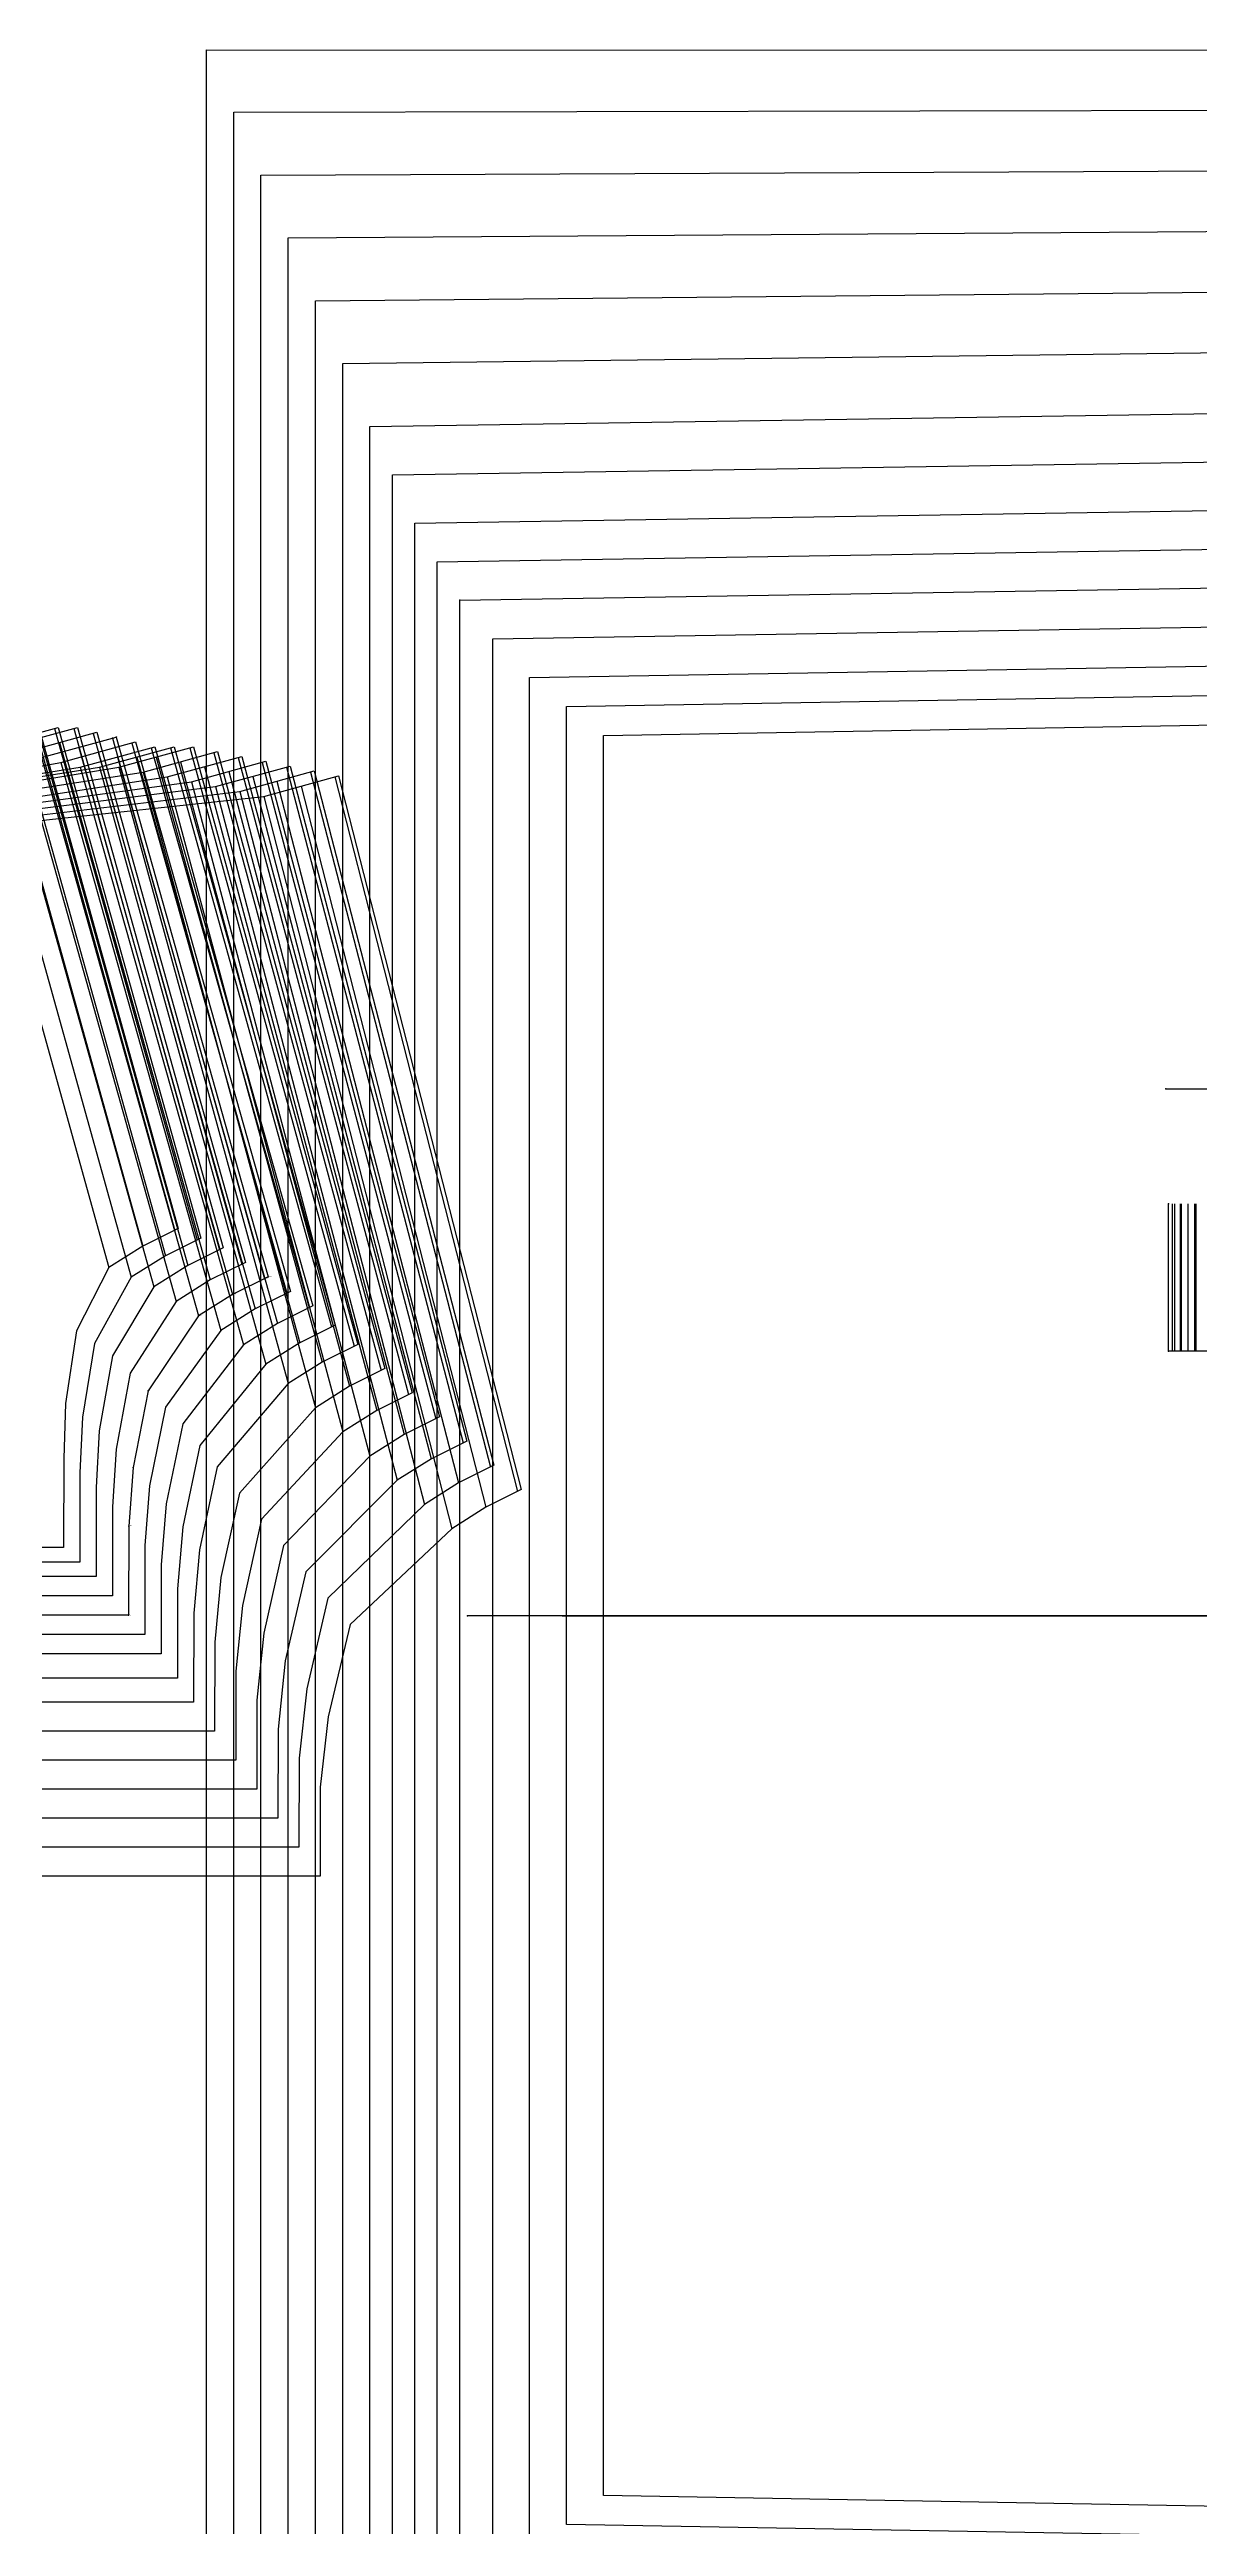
# Model space of a CAD drawing. Extents: x -42 to 1612, y -353 to 609.
# Drawn here: x 723 to 1020, y -32 to 609 of the extents above; entities that cross this region are included whole.
import ezdxf

# ---------------------------------------------------------------- set-up
doc = ezdxf.new("R2010")
doc.units = 0

# ---------------------------------------------------------------- blocks, each defined once
blk = doc.blocks.new('GMX732XS17SBK_42')
at = {"layer": '1'}
for points in [[(719.9707, 433.6466), (756.0361, 304.0406)], [(756.0361, 304.0406), (746.8896, 299.5067), (738.0682, 293.9365)], [(738.0682, 293.9365), (729.7243, 277.5713), (726.8592, 258.7854), (726.407, 244.5665), (726.3765, 221.5135)], [(726.3765, 221.5135), (46.416, 221.5135)]]:
    blk.add_lwpolyline(points, dxfattribs=at)
at = {"layer": '6'}
blk.add_line((726.3765, 221.5135), (46.416, 221.5135), dxfattribs=at)
at = {"layer": '8'}
for p, q in [((710.3263, 431.005), (746.8896, 299.5067)), ((719.008, 433.3748), (755.0989, 303.5682)), ((700.6819, 428.3431), (738.0682, 293.9365))]:
    blk.add_line(p, q, dxfattribs=at)
blk = doc.blocks.new('GMX732XS17SBK_44')
at = {"layer": '1'}
for points in [[(705.6832, 428.3431), (724.9694, 433.6466)], [(724.9694, 433.6466), (761.835, 301.5412)], [(761.835, 301.5412), (752.6884, 297.0073), (743.867, 291.4371)], [(743.867, 291.4371), (734.3496, 274.3251), (731.2279, 255.265), (730.6082, 240.8175), (730.5777, 217.7644)], [(730.5777, 217.7644), (40.6172, 217.7644)]]:
    blk.add_lwpolyline(points, dxfattribs=at)
at = {"layer": '6'}
blk.add_line((730.5777, 217.7644), (40.6172, 217.7644), dxfattribs=at)
at = {"layer": '8'}
for p, q in [((715.325, 431.005), (752.6884, 297.0073)), ((724.0067, 433.3748), (760.8977, 301.0688)), ((705.6832, 428.3431), (743.867, 291.4371))]:
    blk.add_line(p, q, dxfattribs=at)
blk = doc.blocks.new('GMX732XS17SBK_46')
at = {"layer": '1'}
for points in [[(710.6819, 428.3406), (729.9681, 433.6441)], [(729.9681, 433.6441), (767.6338, 299.0393)], [(767.6338, 299.0393), (758.4872, 294.5054), (749.6658, 288.9352)], [(749.6658, 288.9352), (738.9724, 271.0765), (735.5942, 251.7395), (734.8093, 237.0659), (734.7789, 214.0128)], [(734.7789, 214.0128), (34.8184, 214.0128)]]:
    blk.add_lwpolyline(points, dxfattribs=at)
at = {"layer": '6'}
blk.add_line((734.7789, 214.0128), (34.8184, 214.0128), dxfattribs=at)
at = {"layer": '8'}
for p, q in [((720.3237, 431.0025), (758.4872, 294.5054)), ((729.0055, 433.3723), (766.6965, 298.5669)), ((710.6819, 428.3406), (749.6658, 288.9352))]:
    blk.add_line(p, q, dxfattribs=at)
blk = doc.blocks.new('GMX732XS17SBK_48')
at = {"layer": '1'}
for points in [[(715.6806, 427.0909), (734.9668, 432.3944)], [(734.9668, 432.3944), (773.4326, 295.2903)], [(773.4326, 295.2903), (764.2861, 290.7564), (755.4646, 285.1862)], [(755.4646, 285.1862), (743.5952, 266.5807), (739.9605, 246.9693), (739.0105, 232.0672), (738.98, 209.0141)], [(738.98, 209.0141), (29.0221, 209.0141)]]:
    blk.add_lwpolyline(points, dxfattribs=at)
at = {"layer": '6'}
blk.add_line((738.98, 209.0141), (29.0221, 209.0141), dxfattribs=at)
at = {"layer": '8'}
for p, q in [((725.3225, 429.7528), (764.2861, 290.7564)), ((734.0042, 432.1226), (772.4953, 294.8179)), ((715.6806, 427.0909), (755.4646, 285.1862))]:
    blk.add_line(p, q, dxfattribs=at)
blk = doc.blocks.new('GMX732XS17SBK_50')
at = {"layer": '1'}
for points in [[(720.6793, 425.8387), (739.9656, 431.1422)], [(739.9656, 431.1422), (779.2314, 291.5387)], [(779.2314, 291.5387), (770.0849, 287.0048), (761.2635, 281.4346)], [(761.2635, 281.4346), (748.218, 262.0823), (744.3293, 242.1967), (743.2117, 227.0659), (743.1812, 204.0128)], [(743.1812, 204.0128), (23.2207, 204.0128)]]:
    blk.add_lwpolyline(points, dxfattribs=at)
at = {"layer": '2'}
for p in [(739.0029, 430.8704), (739.9656, 431.1422), (739.9656, 431.1422), (730.3212, 428.5006), (778.2941, 291.0663), (779.2314, 291.5387), (779.2314, 291.5387), (770.0849, 287.0048), (761.2635, 281.4346), (743.1812, 204.0128), (743.1812, 204.0128)]:
    blk.add_point(p, dxfattribs=at)
at = {"layer": '3'}
for p in [(770.0849, 287.0048), (761.2635, 281.4346), (761.2635, 281.4346), (748.218, 262.0823), (744.3293, 242.1967), (743.2117, 227.0659)]:
    blk.add_point(p, dxfattribs=at)
at = {"layer": '4'}
blk.add_point((761.2635, 281.4346, -3.998), dxfattribs=at)
blk.add_point((761.2635, 281.4346, -3.998), dxfattribs=at)
at = {"layer": '6'}
blk.add_line((743.1812, 204.0128), (23.2207, 204.0128), dxfattribs=at)
at = {"layer": '8'}
for p, q in [((739.0029, 430.8704), (778.2941, 291.0663)), ((720.6793, 425.8387), (761.2635, 281.4346)), ((730.3212, 428.5006), (770.0849, 287.0048))]:
    blk.add_line(p, q, dxfattribs=at)
at = {"layer": '2'}
for s, p in [('# 2', (739.0029, 430.8704)), ('# 2', (739.9656, 431.1422)), ('# 2', (739.9656, 431.1422)), ('# 2', (730.3212, 428.5006)), ('# 138', (778.2941, 291.0663)), ('# 138', (779.2314, 291.5387)), ('# 138', (779.2314, 291.5387)), ('# 138', (770.0849, 287.0048)), ('# 138', (761.2635, 281.4346)), ('# 60', (743.1812, 204.0128)), ('# 60', (743.1812, 204.0128))]:
    blk.add_text(s, height=0.25, dxfattribs=at).set_placement(p)
at = {"layer": '3'}
for s, p in [('# 138', (761.2635, 281.4346)), ('# 138', (761.2635, 281.4346)), ('# 7', (748.218, 262.0823)), ('# 60', (743.2117, 227.0659))]:
    blk.add_text(s, height=0.25, dxfattribs=at).set_placement(p)
at = {"layer": '8'}
for p in [(739.0029, 430.8704), (730.3212, 428.5006)]:
    blk.add_text('O', height=0.25, dxfattribs=at).set_placement(p)
blk = doc.blocks.new('GMX732XS17SBK_52')
at = {"layer": '1'}
for points in [[(497.1619, 479.0923), (497.8121, 465.1807), (506.5624, 440.3116), (528.1016, 421.4953), (568.0482, 411.0406), (623.8977, 410.1034), (671.8707, 414.8506), (725.678, 424.589)], [(725.678, 424.589), (744.9643, 429.8925)], [(744.9643, 429.8925), (785.0302, 287.7897)], [(785.0302, 287.7897), (775.8837, 283.2558), (767.0623, 277.6855)], [(767.0623, 277.6855), (752.691, 257.7897), (748.6244, 237.5078), (747.4128, 222.0672), (747.3823, 199.0141)], [(747.3823, 199.0141), (17.4245, 199.0141)]]:
    blk.add_lwpolyline(points, dxfattribs=at)
at = {"layer": '6'}
blk.add_line((747.3823, 199.0141), (17.4245, 199.0141), dxfattribs=at)
at = {"layer": '8'}
for p, q in [((744.0016, 429.6207), (784.093, 287.3172)), ((725.678, 424.589), (767.0623, 277.6855)), ((735.3199, 427.2509), (775.8837, 283.2558))]:
    blk.add_line(p, q, dxfattribs=at)
blk = doc.blocks.new('GMX732XS17SBK_54')
at = {"layer": '1'}
for points in [[(498.8637, 484.091), (499.5139, 470.1794), (507.8019, 443.0675), (530.1031, 421.8864), (570.5171, 411.5512), (626.9406, 410.9212), (675.7874, 414.6576), (730.6768, 423.3368)], [(730.6768, 423.3368), (749.963, 428.6403)], [(749.963, 428.6403), (790.8291, 284.0381)], [(790.8291, 284.0381), (781.6825, 279.5042), (772.8611, 273.934)], [(772.8611, 273.934), (757.1639, 253.4946), (752.9221, 232.8165), (751.614, 217.0659), (751.5835, 194.0129)], [(751.5835, 194.0129), (11.6256, 194.0129)]]:
    blk.add_lwpolyline(points, dxfattribs=at)
at = {"layer": '6'}
blk.add_line((751.5835, 194.0129), (11.6256, 194.0129), dxfattribs=at)
at = {"layer": '8'}
for p, q in [((730.6768, 423.3368), (772.8611, 273.934)), ((740.3186, 425.9987), (781.6825, 279.5042)), ((749.0003, 428.3685), (789.8918, 283.5657))]:
    blk.add_line(p, q, dxfattribs=at)
blk = doc.blocks.new('GMX732XS17SBK_56')
at = {"layer": '1'}
for points in [[(500.5655, 490.342), (501.2157, 476.4304), (508.8078, 446.9131), (531.7338, 423.0853), (572.29, 412.0566), (629.1225, 410.5606), (679.2976, 414.4112), (735.6755, 423.3393)], [(735.6755, 423.3393), (754.9617, 428.6428)], [(754.9617, 428.6428), (796.6279, 279.0394)], [(796.6279, 279.0394), (787.4813, 274.5055), (778.6599, 268.9353)], [(778.6599, 268.9353), (761.6368, 247.9523), (757.2172, 226.8779), (755.8152, 210.8175), (755.7847, 187.7645)], [(755.7847, 187.7645), (5.8268, 187.7645)]]:
    blk.add_lwpolyline(points, dxfattribs=at)
at = {"layer": '6'}
blk.add_line((755.7847, 187.7645), (5.8268, 187.7645), dxfattribs=at)
at = {"layer": '8'}
for p, q in [((735.6755, 423.3393), (778.6599, 268.9353)), ((745.3173, 426.0012), (787.4813, 274.5055)), ((753.9991, 428.3711), (795.6906, 278.5669))]:
    blk.add_line(p, q, dxfattribs=at)
blk = doc.blocks.new('GMX732XS17SBK_58')
at = {"layer": '1'}
for points in [[(502.2673, 496.5904), (502.9175, 482.6788), (509.4301, 450.3268), (532.8514, 423.2479), (574.2102, 411.6934), (632.267, 409.7681), (683.3286, 413.954), (740.6742, 423.3393)], [(740.6742, 423.3393), (759.9604, 428.6428)], [(759.9604, 428.6428), (802.4267, 274.0381)], [(802.4267, 274.0381), (793.2802, 269.5042), (784.4587, 263.934)], [(784.4587, 263.934), (766.1098, 242.4075), (761.5149, 220.9369), (760.0163, 204.5666), (759.9858, 181.5135)], [(759.9858, 181.5135), (0.028, 181.5135)]]:
    blk.add_lwpolyline(points, dxfattribs=at)
at = {"layer": '6'}
blk.add_line((759.9858, 181.5135), (0.028, 181.5135), dxfattribs=at)
at = {"layer": '8'}
for p, q in [((740.6742, 423.3393), (784.4587, 263.934)), ((750.3161, 426.0012), (793.2802, 269.5042)), ((758.9978, 428.3711), (801.4894, 273.5657))]:
    blk.add_line(p, q, dxfattribs=at)
blk = doc.blocks.new('GMX732XS17SBK_60')
at = {"layer": '1'}
for points in [[(505.2188, 504.091), (505.8664, 490.1794), (512.2977, 454.2917), (537.525, 423.8245), (579.1251, 411.8204), (637.6467, 409.382), (689.097, 413.1463), (746.9226, 422.0896)], [(746.9226, 422.0896), (766.2088, 427.3931)], [(766.2088, 427.3931), (809.4752, 267.7872)], [(809.4752, 267.7872), (800.3287, 263.2533), (791.5072, 257.683)], [(791.5072, 257.683), (771.8324, 235.613), (767.0623, 213.7461), (765.4671, 197.0659), (765.4367, 174.0129)], [(765.4367, 174.0129), (-7.0232, 174.0129)]]:
    blk.add_lwpolyline(points, dxfattribs=at)
at = {"layer": '6'}
blk.add_line((765.4367, 174.0129), (-7.0232, 174.0129), dxfattribs=at)
at = {"layer": '8'}
for p, q in [((756.5644, 424.7516), (800.3287, 263.2533)), ((765.2462, 427.1214), (808.5379, 267.3147)), ((746.9226, 422.0896), (791.5072, 257.683))]:
    blk.add_line(p, q, dxfattribs=at)
blk = doc.blocks.new('GMX732XS17SBK_62')
at = {"layer": '1'}
for points in [[(508.1728, 511.5916), (508.8205, 497.68), (515.0155, 457.5633), (542.2773, 422.9786), (584.1696, 410.8247), (643.1204, 408.2797), (694.9313, 411.9576), (753.171, 420.8399)], [(753.171, 420.8399), (772.4572, 426.1435)], [(772.4572, 426.1435), (816.5237, 261.5362)], [(816.5237, 261.5362), (807.3772, 257.0023), (798.5557, 251.4321)], [(798.5557, 251.4321), (777.555, 228.8185), (772.6071, 206.5554), (770.918, 189.5653), (770.8875, 166.5123)], [(770.8875, 166.5123), (-14.0691, 166.5123)]]:
    blk.add_lwpolyline(points, dxfattribs=at)
at = {"layer": '6'}
blk.add_line((770.8875, 166.5123), (-14.0691, 166.5123), dxfattribs=at)
at = {"layer": '8'}
for p, q in [((762.8129, 423.5019), (807.3772, 257.0023)), ((771.4946, 425.8717), (815.5864, 261.0638)), ((753.171, 420.8399), (798.5557, 251.4321))]:
    blk.add_line(p, q, dxfattribs=at)
blk = doc.blocks.new('GMX732XS17SBK_64')
at = {"layer": '1'}
for points in [[(511.1243, 519.0922), (510.7305, 505.3534), (516.3871, 462.6052), (544.5481, 425.2468), (587.1007, 412.1836), (647.2149, 408.6581), (700.0012, 411.5308), (759.4194, 419.5903)], [(759.4194, 419.5903), (778.7056, 424.8938)], [(778.7056, 424.8938), (823.5722, 255.2853)], [(823.5722, 255.2853), (814.4257, 250.7514), (805.6042, 245.1812)], [(805.6042, 245.1812), (783.2776, 222.024), (778.1545, 199.3647), (776.3688, 182.0647), (776.3383, 159.0117)], [(776.3383, 159.0117), (-21.1176, 159.0117)]]:
    blk.add_lwpolyline(points, dxfattribs=at)
at = {"layer": '6'}
blk.add_line((776.3383, 159.0117), (-21.1176, 159.0117), dxfattribs=at)
at = {"layer": '8'}
for p, q in [((777.743, 424.622), (822.6349, 254.8129)), ((759.4194, 419.5903), (805.6042, 245.1812)), ((769.0612, 422.2522), (814.4257, 250.7514))]:
    blk.add_line(p, q, dxfattribs=at)
blk = doc.blocks.new('GMX732XS17SBK_66')
at = {"layer": '1'}
for points in [[(514.0757, 526.5929), (513.682, 512.854), (517.9594, 467.1848), (546.3795, 426.3314), (589.7398, 412.5849), (651.1341, 408.4194), (704.9923, 410.7714), (765.6678, 418.3406)], [(765.6678, 418.3406), (784.954, 423.6441)], [(784.954, 423.6441), (830.6207, 249.0343)], [(830.6207, 249.0343), (821.4742, 244.5005), (812.6527, 238.9302)], [(812.6527, 238.9302), (789.0003, 215.2295), (783.7018, 192.1739), (781.8197, 174.5641), (781.7892, 151.5111)], [(781.7892, 151.5111), (-28.1687, 151.5111)]]:
    blk.add_lwpolyline(points, dxfattribs=at)
at = {"layer": '6'}
blk.add_line((781.7892, 151.5111), (-28.1687, 151.5111), dxfattribs=at)
at = {"layer": '8'}
for p, q in [((783.9914, 423.3723), (829.6809, 248.5619)), ((765.6678, 418.3406), (812.6527, 238.9302)), ((775.3097, 421.0025), (821.4716, 244.5005))]:
    blk.add_line(p, q, dxfattribs=at)
blk = doc.blocks.new('GMX732XS17SBK_68')
at = {"layer": '1'}
for points in [[(517.0272, 534.0935), (515.8868, 521.33), (519.6307, 471.6222), (549.7018, 426.6692), (593.598, 412.4605), (655.8382, 407.858), (710.4025, 409.857), (771.9162, 417.0909)], [(771.9162, 417.0909), (791.2024, 422.3944)], [(791.2024, 422.3944), (837.6692, 242.7834)], [(837.6692, 242.7834), (828.5227, 238.2495), (819.7012, 232.6793)], [(819.7012, 232.6793), (794.7229, 208.435), (789.2466, 184.9832), (787.2705, 167.0635), (787.24, 144.0104)], [(787.24, 144.0104), (-35.2146, 144.0104)]]:
    blk.add_lwpolyline(points, dxfattribs=at)
at = {"layer": '6'}
blk.add_line((787.24, 144.0104), (-35.2146, 144.0104), dxfattribs=at)
at = {"layer": '8'}
for p, q in [((771.9162, 417.0909), (819.7012, 232.6793)), ((781.558, 419.7528), (828.5227, 238.2495)), ((790.2398, 422.1227), (836.7319, 242.311))]:
    blk.add_line(p, q, dxfattribs=at)
blk = doc.blocks.new('GMX732XS17SBK_70')
at = {"layer": '1'}
for points in [[(519.9787, 541.5585), (518.8382, 528.795), (521.4087, 476.1103), (551.9522, 427.7183), (596.5698, 412.8466), (659.9708, 407.5989), (715.5079, 409.0772), (778.1646, 415.8057)], [(778.1646, 415.8057), (797.4483, 421.1092)], [(797.4483, 421.1092), (844.7177, 236.4969)], [(844.7177, 236.4969), (835.5711, 231.963), (826.7497, 226.3928)], [(826.7497, 226.3928), (800.4455, 201.6049), (794.794, 177.7569), (792.7214, 159.5273), (792.6909, 136.4743)], [(792.6909, 136.4743), (-42.2657, 136.4743)]]:
    blk.add_lwpolyline(points, dxfattribs=at)
at = {"layer": '6'}
blk.add_line((792.6909, 136.4743), (-42.2657, 136.4743), dxfattribs=at)
at = {"layer": '8'}
for p, q in [((787.8039, 418.4676), (835.5711, 231.963)), ((796.4856, 420.8374), (843.7804, 236.0245)), ((778.1646, 415.8057), (826.7497, 226.3928))]:
    blk.add_line(p, q, dxfattribs=at)
blk = doc.blocks.new('GMX732XS17SFR_42')
at = {"layer": '1'}
for points in [[(865.9978, 431.5308), (1288.2372, 438.8714), (1308.2372, 439.0899)], [(865.9978, -23.6779), (865.9978, 431.5308)], [(1308.2372, -31.4199), (1288.2372, -31.1989), (865.9978, -23.6779)]]:
    blk.add_lwpolyline(points, dxfattribs=at)
at = {"layer": '5'}
blk.add_line((1018.6163, 340.2127), (1374.2594, 340.2127), dxfattribs=at)
at = {"layer": '7'}
blk.add_line((1018.6163, 340.2127), (1374.2594, 340.2127), dxfattribs=at)
at = {"layer": '8'}
blk.add_line((1474.9628, 203.8351), (837.9968, 203.8351), dxfattribs=at)
blk.add_lwpolyline([(1362.2783, 272.2931), (1019.2868, 272.2931), (1019.2868, 310.4109)], dxfattribs=at)
blk = doc.blocks.new('GMX732XS17SFR_44')
at = {"layer": '1'}
for points in [[(856.4499, 439.0314), (1286.0021, 446.372), (1306.002, 446.5905)], [(856.4499, -31.1786), (856.4499, 439.0314)], [(1306.002, -38.9205), (1286.0021, -38.6995), (856.4499, -31.1786)]]:
    blk.add_lwpolyline(points, dxfattribs=at)
at = {"layer": '5'}
blk.add_line((1016.5665, 340.2127), (1372.2097, 340.2127), dxfattribs=at)
at = {"layer": '7'}
blk.add_line((1016.5665, 340.2127), (1372.2097, 340.2127), dxfattribs=at)
at = {"layer": '8'}
blk.add_line((1472.913, 203.8351), (835.9471, 203.8351), dxfattribs=at)
blk.add_lwpolyline([(1360.2285, 272.2931), (1017.237, 272.2931), (1017.237, 310.4109)], dxfattribs=at)
blk = doc.blocks.new('GMX732XS17SFR_46')
at = {"layer": '1'}
for points in [[(846.9021, 446.5321), (1283.9624, 453.8727), (1303.9624, 454.0911)], [(846.9021, -38.6792), (846.9021, 446.5321)]]:
    blk.add_lwpolyline(points, dxfattribs=at)
at = {"layer": '5'}
blk.add_line((1014.5192, 340.2127), (1370.1624, 340.2127), dxfattribs=at)
at = {"layer": '7'}
blk.add_line((1014.5192, 340.2127), (1370.1624, 340.2127), dxfattribs=at)
at = {"layer": '8'}
blk.add_line((1470.8658, 203.8351), (833.8998, 203.8351), dxfattribs=at)
blk.add_lwpolyline([(1358.1812, 272.2931), (1015.1898, 272.2931), (1015.1898, 310.4109)], dxfattribs=at)
blk = doc.blocks.new('GMX732XS17SFR_48')
at = {"layer": '1'}
for points in [[(837.3517, 456.532), (1282.0879, 463.8726), (1302.0879, 464.0911)], [(837.3517, -48.6792), (837.3517, 456.532)]]:
    blk.add_lwpolyline(points, dxfattribs=at)
at = {"layer": '5'}
blk.add_line((1012.4695, 340.2127), (1368.1126, 340.2127), dxfattribs=at)
at = {"layer": '7'}
blk.add_line((1012.4695, 340.2127), (1368.1126, 340.2127), dxfattribs=at)
at = {"layer": '8'}
blk.add_line((1468.816, 203.8351), (831.8501, 203.8351), dxfattribs=at)
blk.add_lwpolyline([(1356.1315, 272.2931), (1013.14, 272.2931), (1013.14, 310.4109)], dxfattribs=at)
blk = doc.blocks.new('GMX732XS17SFR_50')
at = {"layer": '1'}
for points in [[(828.8021, 466.532), (1281.0389, 473.8726), (1301.0388, 474.0911)], [(828.8021, -58.6791), (828.8021, 466.532)]]:
    blk.add_lwpolyline(points, dxfattribs=at)
at = {"layer": '2'}
for p in [(828.8021, 466.532), (828.8021, 466.532), (1011.4204, 340.2127), (1012.091, 310.4109), (1012.091, 272.2931), (830.801, 203.8351)]:
    blk.add_point(p, dxfattribs=at)
at = {"layer": '5'}
blk.add_line((1011.4204, 340.2127), (1367.0636, 340.2127), dxfattribs=at)
at = {"layer": '7'}
blk.add_line((1011.4204, 340.2127), (1367.0636, 340.2127), dxfattribs=at)
at = {"layer": '8'}
blk.add_line((1467.767, 203.8351), (830.801, 203.8351), dxfattribs=at)
blk.add_lwpolyline([(1355.0824, 272.2931), (1012.091, 272.2931), (1012.091, 310.4109)], dxfattribs=at)
at = {"layer": '2'}
blk.add_text('# 2', height=0.25, dxfattribs=at).set_placement((828.8021, 466.532))
blk.add_text('# 2', height=0.25, dxfattribs=at).set_placement((828.8021, 466.532))
blk = doc.blocks.new('GMX732XS17SFR_52')
at = {"layer": '1'}
for points in [[(823.0032, 476.532), (1282.7407, 483.8726), (1302.7407, 484.091)], [(823.0032, -68.6791), (823.0032, 476.532)]]:
    blk.add_lwpolyline(points, dxfattribs=at)
at = {"layer": '5'}
blk.add_line((1013.1222, 340.2127), (1368.7654, 340.2127), dxfattribs=at)
at = {"layer": '7'}
blk.add_line((1013.1222, 340.2127), (1368.7654, 340.2127), dxfattribs=at)
at = {"layer": '8'}
blk.add_line((1469.4688, 203.8351), (832.5028, 203.8351), dxfattribs=at)
blk.add_lwpolyline([(1356.7842, 272.2931), (1013.7928, 272.2931), (1013.7928, 310.4109)], dxfattribs=at)
blk = doc.blocks.new('GMX732XS17SFR_54')
at = {"layer": '1'}
for points in [[(817.2044, 486.532), (1284.4425, 493.8726), (1304.4425, 494.091)], [(817.2044, -78.6791), (817.2044, 486.532)]]:
    blk.add_lwpolyline(points, dxfattribs=at)
at = {"layer": '5'}
blk.add_line((1014.824, 340.2127), (1370.4672, 340.2127), dxfattribs=at)
at = {"layer": '7'}
blk.add_line((1014.824, 340.2127), (1370.4672, 340.2127), dxfattribs=at)
at = {"layer": '8'}
blk.add_line((1471.1706, 203.8351), (834.2046, 203.8351), dxfattribs=at)
blk.add_lwpolyline([(1358.486, 272.2931), (1015.4946, 272.2931), (1015.4946, 310.4109)], dxfattribs=at)
blk = doc.blocks.new('GMX732XS17SFR_56')
at = {"layer": '1'}
for points in [[(811.4056, 499.0313), (1286.1443, 506.3719), (1306.1443, 506.5904)], [(811.4056, -91.1784), (811.4056, 499.0313)]]:
    blk.add_lwpolyline(points, dxfattribs=at)
at = {"layer": '5'}
blk.add_line((1016.5258, 340.2127), (1372.169, 340.2127), dxfattribs=at)
at = {"layer": '7'}
blk.add_line((1016.5258, 340.2127), (1372.169, 340.2127), dxfattribs=at)
at = {"layer": '8'}
blk.add_line((1472.8724, 203.8351), (835.9064, 203.8351), dxfattribs=at)
blk.add_lwpolyline([(1360.1878, 272.2931), (1017.1964, 272.2931), (1017.1964, 310.4109)], dxfattribs=at)
blk = doc.blocks.new('GMX732XS17SFR_58')
at = {"layer": '1'}
for points in [[(805.6068, 511.5306), (1287.8461, 518.8713), (1307.8461, 519.0897)], [(805.6068, -103.6778), (805.6068, 511.5306)]]:
    blk.add_lwpolyline(points, dxfattribs=at)
at = {"layer": '5'}
blk.add_line((1018.2276, 340.2127), (1373.8708, 340.2127), dxfattribs=at)
at = {"layer": '7'}
blk.add_line((1018.2276, 340.2127), (1373.8708, 340.2127), dxfattribs=at)
at = {"layer": '8'}
blk.add_line((1474.5742, 203.8351), (837.6082, 203.8351), dxfattribs=at)
blk.add_lwpolyline([(1361.8896, 272.2931), (1018.8982, 272.2931), (1018.8982, 310.4109)], dxfattribs=at)
blk = doc.blocks.new('GMX732XS17SFR_60')
at = {"layer": '1'}
for points in [[(798.5583, 527.7816), (1290.696, 533.8725), (1310.6959, 534.0909)], [(798.5583, -119.9287), (798.5583, 527.7816)]]:
    blk.add_lwpolyline(points, dxfattribs=at)
at = {"layer": '8'}
blk.add_line((1477.5257, 203.8351), (840.5597, 203.8351), dxfattribs=at)
blk = doc.blocks.new('GMX732XS17SFR_62')
at = {"layer": '1'}
for points in [[(791.5098, 544.0325), (1293.6424, 548.8737), (1313.6423, 549.0922)], [(791.5098, -136.1796), (791.5098, 544.0325)]]:
    blk.add_lwpolyline(points, dxfattribs=at)
at = {"layer": '8'}
blk.add_line((1480.4771, 203.8351), (843.5112, 203.8351), dxfattribs=at)
blk = doc.blocks.new('GMX732XS17SFR_64')
at = {"layer": '1'}
for points in [[(784.4613, 560.2834), (1296.604, 563.875), (1316.604, 564.0934)], [(784.4613, -152.4305), (784.4613, 560.2834)]]:
    blk.add_lwpolyline(points, dxfattribs=at)
at = {"layer": '8'}
blk.add_line((1483.4286, 203.8351), (846.4627, 203.8351), dxfattribs=at)
blk = doc.blocks.new('GMX732XS17SFR_66')
at = {"layer": '1'}
for points in [[(777.4128, 576.5343), (1299.652, 578.8762), (1319.652, 579.0947)], [(777.4128, -168.6815), (777.4128, 576.5343)]]:
    blk.add_lwpolyline(points, dxfattribs=at)
at = {"layer": '8'}
blk.add_line((1486.3801, 203.8351), (849.4141, 203.8351), dxfattribs=at)
blk = doc.blocks.new('GMX732XS17SFR_68')
at = {"layer": '1'}
for points in [[(770.3643, 592.7853), (1302.6035, 593.8774), (1322.6035, 594.0959)], [(770.3643, -184.9324), (770.3643, 592.7853)]]:
    blk.add_lwpolyline(points, dxfattribs=at)
at = {"layer": '8'}
blk.add_line((1489.3316, 203.8351), (852.3656, 203.8351), dxfattribs=at)
blk = doc.blocks.new('GMX732XS17SFR_70')
at = {"layer": '1'}
for points in [[(763.3158, 608.9447), (1305.555, 608.7872), (1325.5549, 609.0057)], [(763.3158, -201.2747), (763.3158, 608.9447)]]:
    blk.add_lwpolyline(points, dxfattribs=at)
at = {"layer": '8'}
blk.add_line((1492.2831, 203.7436), (855.3171, 203.7436), dxfattribs=at)

msp = doc.modelspace()

# ---------------------------------------------------------------- block references
at = {"layer": '1'}
for name in ['GMX732XS17SFR_70', 'GMX732XS17SFR_68', 'GMX732XS17SFR_66', 'GMX732XS17SFR_64', 'GMX732XS17SFR_62', 'GMX732XS17SBK_70', 'GMX732XS17SBK_68', 'GMX732XS17SFR_60', 'GMX732XS17SBK_66', 'GMX732XS17SBK_64', 'GMX732XS17SFR_58', 'GMX732XS17SBK_62', 'GMX732XS17SFR_56', 'GMX732XS17SBK_60', 'GMX732XS17SBK_58', 'GMX732XS17SFR_54', 'GMX732XS17SBK_56', 'GMX732XS17SBK_54', 'GMX732XS17SFR_52', 'GMX732XS17SBK_52', 'GMX732XS17SBK_50', 'GMX732XS17SFR_50', 'GMX732XS17SBK_48', 'GMX732XS17SBK_46', 'GMX732XS17SFR_48', 'GMX732XS17SBK_44', 'GMX732XS17SBK_42', 'GMX732XS17SFR_46', 'GMX732XS17SFR_44', 'GMX732XS17SFR_42']:
    msp.add_blockref(name, (0, 0), dxfattribs=at)

doc.saveas('drawing.dxf')
